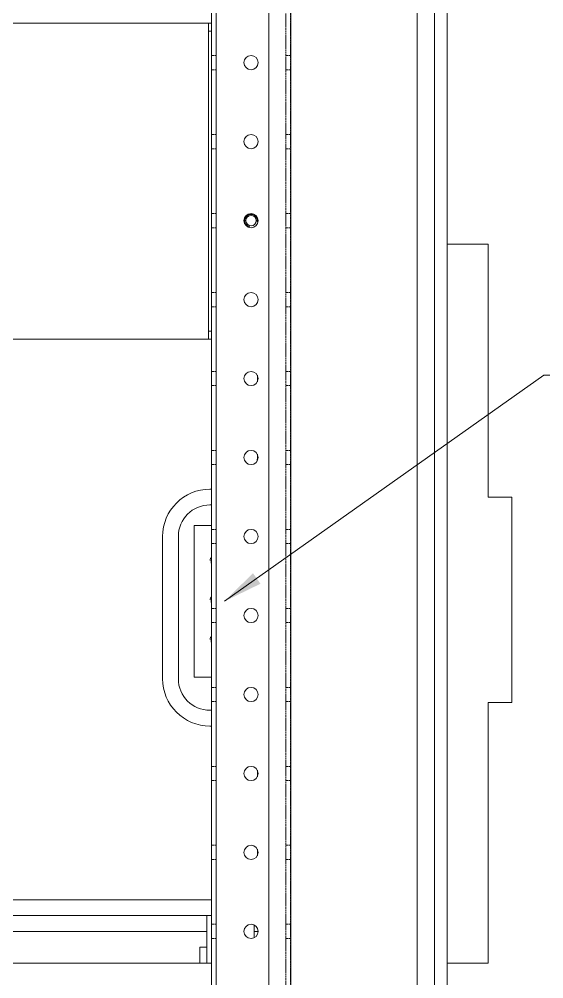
# Model space of a CAD drawing. Header units: millimetres. Extents: x 0 to 5940, y 0 to 4200.
# Drawn here: x 4728 to 5060, y 1516 to 2123 of the extents above; entities that cross this region are included whole.
import ezdxf

# ---------------------------------------------------------------- set-up
doc = ezdxf.new("R2010")
doc.units = ezdxf.units.MM
doc.header["$LTSCALE"] = 10
doc.linetypes.add('DASHED', pattern=[0.2067, 0.1654, -0.0413])
for name, color, linetype, lineweight, true_color in [('가려진 것(ISO)', 2, 'DASHED', 5, 0xffff00), ('가시적인 것(ISO)', 3, 'Continuous', 5, 0x00ff00), ('가시적인 좁은 것(ISO)', 3, 'Continuous', 5, 0x00ff00), ('기호(ISO)', 5, 'Continuous', 5, 0x0000ff)]:
    doc.layers.add(name, color=color, linetype=linetype, lineweight=lineweight, true_color=true_color)
doc.styles.add('치수 텍스트_PSTEK_POSCO', font='isocp.shx')
doc.dimstyles.new('치수_PSTEK_POSCO$7', dxfattribs={"dimscale": 10, "dimtxt": 3.5, "dimasz": 2.5, "dimexe": 2, "dimexo": 2.5, "dimgap": 1, "dimtad": 1, "dimrnd": 1e-08, "dimdsep": 46, "dimtxsty": '치수 텍스트_PSTEK_POSCO', "dimcen": 0.09, "dimdle": 10, "dimclrd": 7, "dimclre": 7, "dimclrt": 2, "dimadec": 1, "dimazin": 2, "dimtfac": 1, "dimtmove": 0, "dimatfit": 3, "dimfxl": 1, "dimtolj": 1, "dimlwd": -1, "dimlwe": -1, "dimarcsym": 0})

msp = doc.modelspace()

# ---------------------------------------------------------------- linework, layer by layer
at = {"layer": '가려진 것(ISO)', "ltscale": 0.725641}
for p, q in [((4896.323, 872.988), (4896.323, 2368.388)), ((4899.323, 2368.388), (4899.323, 872.988))]:
    msp.add_line(p, q, dxfattribs=at)
at = {"layer": '가려진 것(ISO)', "ltscale": 0.725689}
for p, q in [((4852.323, 2100.188), (4849.323, 2100.188)), ((4899.323, 2100.188), (4896.323, 2100.188)), ((4852.323, 2091.188), (4849.323, 2091.188)), ((4899.323, 2091.188), (4896.323, 2091.188)), ((4852.323, 2050.188), (4849.323, 2050.188)), ((4899.323, 2050.188), (4896.323, 2050.188)), ((4852.323, 2041.188), (4849.323, 2041.188)), ((4899.323, 2041.188), (4896.323, 2041.188)), ((4852.323, 2000.188), (4849.323, 2000.188)), ((4899.323, 2000.188), (4896.323, 2000.188)), ((4852.323, 1991.188), (4849.323, 1991.188)), ((4899.323, 1991.188), (4896.323, 1991.188)), ((4852.323, 1950.188), (4849.323, 1950.188)), ((4899.323, 1950.188), (4896.323, 1950.188)), ((4852.323, 1941.188), (4849.323, 1941.188)), ((4899.323, 1941.188), (4896.323, 1941.188)), ((4852.323, 1900.188), (4849.323, 1900.188)), ((4899.323, 1900.188), (4896.323, 1900.188)), ((4852.323, 1891.188), (4849.323, 1891.188)), ((4899.323, 1891.188), (4896.323, 1891.188)), ((4852.323, 1850.188), (4849.323, 1850.188)), ((4899.323, 1850.188), (4896.323, 1850.188)), ((4852.323, 1841.188), (4849.323, 1841.188)), ((4899.323, 1841.188), (4896.323, 1841.188)), ((4852.323, 1800.188), (4849.323, 1800.188)), ((4899.323, 1800.188), (4896.323, 1800.188)), ((4852.323, 1791.188), (4849.323, 1791.188)), ((4899.323, 1791.188), (4896.323, 1791.188)), ((4852.323, 1750.188), (4849.323, 1750.188)), ((4899.323, 1750.188), (4896.323, 1750.188)), ((4852.323, 1741.188), (4849.323, 1741.188)), ((4899.323, 1741.188), (4896.323, 1741.188)), ((4852.323, 1700.188), (4849.323, 1700.188)), ((4899.323, 1700.188), (4896.323, 1700.188)), ((4852.323, 1691.188), (4849.323, 1691.188)), ((4899.323, 1691.188), (4896.323, 1691.188)), ((4852.323, 1650.188), (4849.323, 1650.188)), ((4899.323, 1650.188), (4896.323, 1650.188)), ((4852.323, 1641.188), (4849.323, 1641.188)), ((4899.323, 1641.188), (4896.323, 1641.188)), ((4852.323, 1600.188), (4849.323, 1600.188)), ((4899.323, 1600.188), (4896.323, 1600.188)), ((4852.323, 1591.188), (4849.323, 1591.188)), ((4899.323, 1591.188), (4896.323, 1591.188)), ((4852.323, 1550.188), (4849.323, 1550.188)), ((4899.323, 1550.188), (4896.323, 1550.188)), ((4852.323, 1541.188), (4849.323, 1541.188)), ((4899.323, 1541.188), (4896.323, 1541.188))]:
    msp.add_line(p, q, dxfattribs=at)
at = {"layer": '가시적인 것(ISO)'}
for p, q in [((4979.323, 2370.688), (4979.323, 870.688)), ((4899.473, 2296.838), (4899.473, 940.538)), ((4990.323, 2292.838), (4990.323, 1144.538)), ((4998.323, 2292.838), (4998.323, 1144.538)), ((4849.323, 954.538), (4849.323, 2282.838)), ((4852.323, 954.538), (4852.323, 2282.838)), ((4885.473, 2282.838), (4885.473, 954.538)), ((4353.323, 2120.688), (4845.323, 2120.688)), ((4847.323, 2120.688), (4845.323, 2120.688)), ((4849.323, 2120.688), (4847.323, 2120.688)), ((4847.323, 2120.688), (4847.323, 2115.688)), ((4847.323, 2115.688), (4849.323, 2115.688)), ((4847.323, 1925.688), (4847.323, 2115.688)), ((5024.323, 1980.688), (4998.323, 1980.688)), ((5024.323, 1820.688), (5024.323, 1980.688)), ((4845.323, 1920.688), (4547.135, 1920.688)), ((4847.323, 1920.688), (4845.323, 1920.688)), ((4849.323, 1925.688), (4847.323, 1925.688)), ((4847.323, 1925.688), (4847.323, 1920.688)), ((4847.323, 1920.688), (4849.323, 1920.688)), ((4878.323, 1893.626), (4878.323, 1897.749)), ((4878.323, 1845.688), (4878.323, 1847.749)), ((4848.323, 1825.688), (4849.323, 1825.688)), ((5039.323, 1820.688), (5024.323, 1820.688)), ((5039.323, 1690.688), (5039.323, 1820.688)), ((4848.323, 1815.688), (4849.323, 1815.688)), ((4849.323, 1802.688), (4838.323, 1802.688)), ((4838.323, 1802.688), (4838.323, 1706.688)), ((4818.323, 1705.688), (4818.323, 1795.688)), ((4828.323, 1705.688), (4828.323, 1795.688)), ((4838.323, 1706.688), (4849.323, 1706.688)), ((5024.323, 1690.688), (5039.323, 1690.688)), ((5024.323, 1525.688), (5024.323, 1690.688)), ((4849.323, 1685.688), (4848.323, 1685.688)), ((4849.323, 1675.688), (4848.323, 1675.688)), ((4878.323, 1643.626), (4878.323, 1647.749)), ((4878.323, 1593.626), (4878.323, 1597.749)), ((4706.823, 1565.688), (4849.323, 1565.688)), ((4706.823, 1555.688), (4846.323, 1555.688)), ((4846.323, 1555.688), (4849.323, 1555.688)), ((4846.323, 1525.688), (4846.323, 1555.688)), ((4876.323, 1541.657), (4876.323, 1549.719)), ((4655.823, 1545.688), (4846.323, 1545.688)), ((4876.323, 1545.688), (4878.823, 1545.688)), ((4841.823, 1525.688), (4841.823, 1535.688)), ((4841.823, 1535.688), (4846.323, 1535.688)), ((4349.323, 1525.688), (4849.323, 1525.688)), ((4998.323, 1525.688), (5024.323, 1525.688))]:
    msp.add_line(p, q, dxfattribs=at)
for centre, radius in [((4874.323, 2095.688), 4.5), ((4874.323, 2045.688), 4.5), ((4874.323, 1995.688), 4.5), ((4874.323, 1995.688), 3.324), ((4874.323, 1945.688), 4.5), ((4874.323, 1895.688), 4.5), ((4874.323, 1845.688), 4.5), ((4874.323, 1795.688), 4.5), ((4874.323, 1745.688), 4.5), ((4874.323, 1695.688), 4.5), ((4874.323, 1645.688), 4.5), ((4874.323, 1595.688), 4.5), ((4874.323, 1545.688), 4.5)]:
    msp.add_circle(centre, radius, dxfattribs=at)
for centre, radius, start, end in [((4858.323, 1845.688), 20, 353.393328, 0), ((4848.323, 1795.688), 30, 90, 180), ((4848.323, 1795.688), 20, 90, 180), ((4853.323, 1779.688), 4.188, 162.767377, 197.232623), ((4853.323, 1754.688), 4.188, 162.767377, 197.232623), ((4853.323, 1729.688), 4.188, 162.767377, 197.232623), ((4848.323, 1705.688), 30, 180, 270), ((4848.323, 1705.688), 20, 180, 270)]:
    msp.add_arc(centre, radius, start, end, dxfattribs=at)
at = {"layer": '가시적인 좁은 것(ISO)'}
for centre, radius, start, end in [((4874.323, 1995.688), 4, 350, 260), ((4853.323, 1779.688), 5, 143.130102, 170), ((4853.323, 1754.688), 5, 143.130102, 170), ((4853.323, 1729.688), 5, 143.130102, 170)]:
    msp.add_arc(centre, radius, start, end, dxfattribs=at)

# ---------------------------------------------------------------- leaders
at = {"layer": '기호(ISO)', "color": 7, "annotation_type": 0, "has_hookline": 1, "hookline_direction": 0, "text_width": 564.695}
msp.add_leader([(4857.511, 1754.688), (5059.557, 1897.754), (5084.557, 1897.754)], dimstyle='치수_PSTEK_POSCO$7', override={"dimtad": 0}, dxfattribs=at)

doc.saveas('drawing.dxf')
